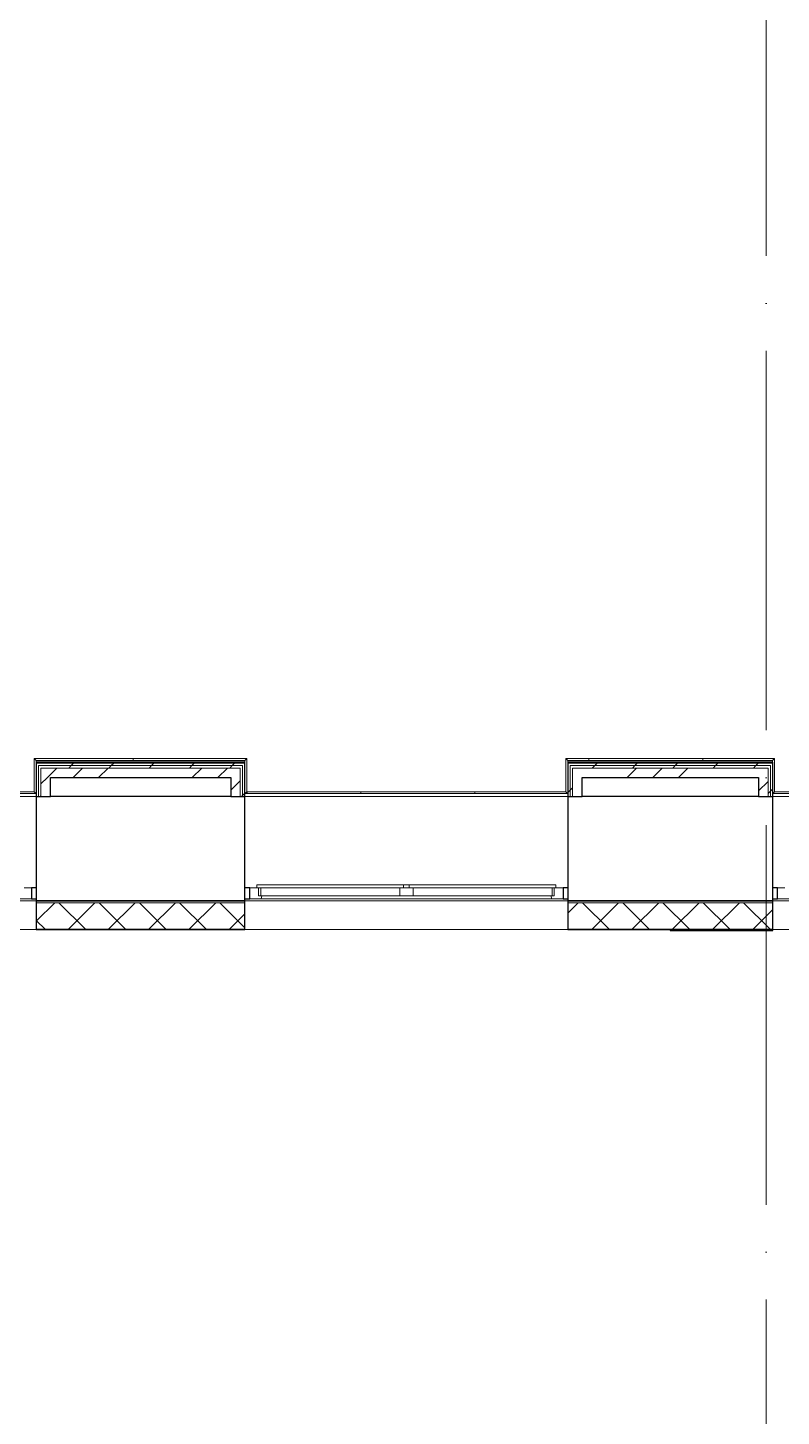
# Model space of a CAD drawing. Header units: millimetres. Extents: x -88595 to 880822, y -1054509 to -148035.
# Drawn here: x 185374 to 189342, y -286118 to -278800 of the extents above; entities that cross this region are included whole.
import ezdxf

# ---------------------------------------------------------------- set-up
doc = ezdxf.new("R2010")
doc.units = ezdxf.units.MM
doc.linetypes.add('ADSK_Линия сетки', pattern=[25, 20, -2.5, 0, -2.5])
for name, color, linetype, lineweight in [('_ Окна', 7, 'Continuous', 30), ('Оборудование', 7, 'Continuous', 18), ('Ограждение', 7, 'Continuous', 9), ('Окна', 7, 'Continuous', 9), ('Оси', 7, 'Continuous', 9), ('Стены внутренние', 7, 'Continuous', 18), ('Стены наружные', 7, 'Continuous', 18), ('Стены штриховка', 7, 'Continuous', 9)]:
    doc.layers.add(name, color=color, linetype=linetype, lineweight=lineweight)
pattern_1 = [(180, (215928.69, 665702.34), (-1e-14, -100), [])]
pattern_2 = [(0, (215928.7, 665702.34), (0, 600), []), (90, (215928.7, 665702.34), (-600, 4e-14), [])]

# ---------------------------------------------------------------- blocks, each defined once
blk = doc.blocks.new('1 этаж')
at = {"layer": 'Ограждение'}
h = blk.add_hatch(dxfattribs=at)
h.set_pattern_fill('FP_25', color=256, style=0, pattern_type=2)
h.set_pattern_definition(pattern_2)
h.paths.add_polyline_path([(222647.7, 645652.6), (222657.7, 645662.6), (221537.7, 645662.6), (221547.7, 645652.6), (222182.1, 645652.6)])
h = blk.add_hatch(dxfattribs=at)
h.set_pattern_fill('FP_25', color=256, style=0, pattern_type=2)
h.set_pattern_definition(pattern_2)
h.paths.add_polyline_path([(224347.7, 645652.6), (225426.7, 645652.6), (225436.7, 645662.6), (224337.7, 645662.6)])
h = blk.add_hatch(dxfattribs=at)
h.set_pattern_fill('FP_25', color=256, style=0, pattern_type=2)
h.set_pattern_definition(pattern_2)
h.paths.add_polyline_path([(221547.7, 645477.6), (221537.7, 645487.6), (219857.7, 645487.6), (219847.7, 645477.6), (221464.5, 645477.6)])
h = blk.add_hatch(dxfattribs=at)
h.set_pattern_fill('FP_25', color=256, style=0, pattern_type=2)
h.set_pattern_definition(pattern_2)
h.paths.add_polyline_path([(224347.7, 645477.6), (224337.7, 645487.6), (222657.7, 645487.6), (222647.7, 645477.6), (224334.7, 645477.6)])
h = blk.add_hatch(dxfattribs=at)
h.set_pattern_fill('FP_25', color=256, style=0, pattern_type=2)
h.set_pattern_definition(pattern_2)
h.paths.add_polyline_path([(227127.7, 645477.6), (227117.7, 645487.6), (225436.7, 645487.6), (225427.7, 645477.6), (226487.4, 645477.6)])
at = {"layer": 'Стены наружные', "lineweight": 9}
h = blk.add_hatch(dxfattribs=at)
h.set_pattern_fill('FP_41', color=256, style=0, pattern_type=2)
h.set_pattern_definition(pattern_1)
h.paths.add_polyline_path([(182042.7, 644902.6), (183317.7, 644902.6), (183317.7, 644912.6), (182042.7, 644912.6)])
h.paths.add_polyline_path([(250165.9, 644902.6), (250742.7, 644902.6), (250742.7, 644912.6), (249457.7, 644912.6), (249457.7, 644902.6)])
h.paths.add_polyline_path([(185017.7, 644902.6), (186167.7, 644902.6), (186167.7, 644912.6), (185017.7, 644912.6)])
h.paths.add_polyline_path([(247295.7, 644902.6), (247757.7, 644902.6), (247757.7, 644912.6), (246657.7, 644912.6), (246657.7, 644902.6)])
h.paths.add_polyline_path([(187867.7, 644902.6), (188997.7, 644902.6), (188997.7, 644912.6), (187867.7, 644912.6)])
h.paths.add_polyline_path([(244425.5, 644902.6), (244957.7, 644902.6), (244957.7, 644912.6), (243882.7, 644912.6), (243882.7, 644902.6)])
h.paths.add_polyline_path([(190697.7, 644902.6), (191807.7, 644902.6), (191807.7, 644912.6), (190697.7, 644912.6)])
h.paths.add_polyline_path([(242182.7, 644902.6), (242182.7, 644912.6), (241087.7, 644912.6), (241087.7, 644902.6), (241555.3, 644902.6)])
h.paths.add_polyline_path([(193507.7, 644902.6), (194597.7, 644902.6), (194597.7, 644912.6), (193507.7, 644912.6)])
h.paths.add_polyline_path([(239387.7, 644902.6), (239387.7, 644912.6), (238282.7, 644912.6), (238282.7, 644902.6), (238685.1, 644902.6)])
h.paths.add_polyline_path([(196297.7, 644902.6), (197427.7, 644902.6), (197427.7, 644912.6), (196297.7, 644912.6)])
h.paths.add_polyline_path([(236532.5, 644902.6), (236582.7, 644902.6), (236582.7, 644912.6), (235502.7, 644912.6), (235502.7, 644902.6), (235814.9, 644902.6)])
h.paths.add_polyline_path([(199127.7, 644902.6), (200247.7, 644902.6), (200247.7, 644912.6), (199127.7, 644912.6)])
h.paths.add_polyline_path([(233802.7, 644902.6), (233802.7, 644912.6), (232727.7, 644912.6), (232727.7, 644902.6), (233662.3, 644902.6)])
h.paths.add_polyline_path([(201947.7, 644902.6), (203017.7, 644902.6), (203017.7, 644912.6), (201947.7, 644912.6)])
h.paths.add_polyline_path([(230792.1, 644902.6), (231027.7, 644902.6), (231027.7, 644912.6), (229927.7, 644912.6), (229927.7, 644902.6), (230074.5, 644902.6)])
h.paths.add_polyline_path([(204717.7, 644902.6), (205817.7, 644902.6), (205817.7, 644912.6), (204717.7, 644912.6)])
h.paths.add_polyline_path([(228227.7, 644902.6), (228227.7, 644912.6), (227127.7, 644912.6), (227127.7, 644902.6), (227921.9, 644902.6)])
h.paths.add_polyline_path([(207517.7, 644902.6), (208647.7, 644902.6), (208647.7, 644912.6), (207517.7, 644912.6)])
h.paths.add_polyline_path([(225427.7, 644902.6), (225427.7, 644912.6), (224347.7, 644912.6), (224347.7, 644902.6), (225051.7, 644902.6)])
h.paths.add_polyline_path([(222181.5, 644902.6), (222647.7, 644902.6), (222647.7, 644912.6), (221547.7, 644912.6), (221547.7, 644902.6), (221549.7, 644902.6)])
h.paths.add_polyline_path([(210347.7, 644902.6), (211457.7, 644902.6), (211457.7, 644912.6), (210347.7, 644912.6)])
h.paths.add_polyline_path([(219845.7, 644902.6), (219847.7, 644902.6), (219847.7, 644912.6), (218807.7, 644912.6), (218808.7, 644902.6), (219670.1, 644902.6)])
h.paths.add_polyline_path([(213157.7, 644902.6), (214267.7, 644902.6), (214267.7, 644912.6), (213157.7, 644912.6)])
h.paths.add_polyline_path([(217107.7, 644902.6), (217107.7, 644912.6), (215967.7, 644912.6), (215968.7, 644902.6), (216957.7, 644902.6)])
h = blk.add_hatch(dxfattribs=at)
h.set_pattern_fill('FP_42', color=256, style=0, pattern_type=2)
h.set_pattern_definition(pattern_1)
h.paths.add_polyline_path([(182042.7, 644902.6), (183317.7, 644902.6), (183317.7, 644912.6), (182042.7, 644912.6)])
h.paths.add_polyline_path([(250166.6, 644902.6), (250742.7, 644902.6), (250742.7, 644912.6), (249457.7, 644912.6), (249457.7, 644902.6)])
h.paths.add_polyline_path([(185017.7, 644902.6), (186167.7, 644902.6), (186167.7, 644912.6), (185017.7, 644912.6)])
h.paths.add_polyline_path([(247296.4, 644902.6), (247757.7, 644902.6), (247757.7, 644912.6), (246657.7, 644912.6), (246657.7, 644902.6)])
h.paths.add_polyline_path([(187867.7, 644902.6), (188997.7, 644902.6), (188997.7, 644912.6), (187867.7, 644912.6)])
h.paths.add_polyline_path([(244426.2, 644902.6), (244957.7, 644902.6), (244957.7, 644912.6), (243882.7, 644912.6), (243882.7, 644902.6)])
h.paths.add_polyline_path([(190697.7, 644902.6), (191807.7, 644902.6), (191807.7, 644912.6), (190697.7, 644912.6)])
h.paths.add_polyline_path([(242182.7, 644902.6), (242182.7, 644912.6), (241087.7, 644912.6), (241087.7, 644902.6), (241556, 644902.6)])
h.paths.add_polyline_path([(193507.7, 644902.6), (194597.7, 644902.6), (194597.7, 644912.6), (193507.7, 644912.6)])
h.paths.add_polyline_path([(239387.7, 644902.6), (239387.7, 644912.6), (238282.7, 644912.6), (238282.7, 644902.6), (238685.8, 644902.6)])
h.paths.add_polyline_path([(196297.7, 644902.6), (197427.7, 644902.6), (197427.7, 644912.6), (196297.7, 644912.6)])
h.paths.add_polyline_path([(236533.1, 644902.6), (236582.7, 644902.6), (236582.7, 644912.6), (235502.7, 644912.6), (235502.7, 644902.6), (235815.6, 644902.6)])
h.paths.add_polyline_path([(199127.7, 644902.6), (200247.7, 644902.6), (200247.7, 644912.6), (199127.7, 644912.6)])
h.paths.add_polyline_path([(233802.7, 644902.6), (233802.7, 644912.6), (232727.7, 644912.6), (232727.7, 644902.6), (233662.9, 644902.6)])
h.paths.add_polyline_path([(201947.7, 644902.6), (203017.7, 644902.6), (203017.7, 644912.6), (201947.7, 644912.6)])
h.paths.add_polyline_path([(230792.7, 644902.6), (231027.7, 644902.6), (231027.7, 644912.6), (229927.7, 644912.6), (229927.7, 644902.6), (230075.2, 644902.6)])
h.paths.add_polyline_path([(204717.7, 644902.6), (205817.7, 644902.6), (205817.7, 644912.6), (204717.7, 644912.6)])
h.paths.add_polyline_path([(228227.7, 644902.6), (228227.7, 644912.6), (227127.7, 644912.6), (227127.7, 644902.6), (227922.5, 644902.6)])
h.paths.add_polyline_path([(207517.7, 644902.6), (208647.7, 644902.6), (208647.7, 644912.6), (207517.7, 644912.6)])
h.paths.add_polyline_path([(225427.7, 644902.6), (225427.7, 644912.6), (224347.7, 644912.6), (224347.7, 644902.6), (225052.3, 644902.6)])
h.paths.add_polyline_path([(222182.1, 644902.6), (222647.7, 644902.6), (222647.7, 644912.6), (221547.7, 644912.6), (221547.7, 644902.6), (221549.7, 644902.6)])
h.paths.add_polyline_path([(210347.7, 644902.6), (211457.7, 644902.6), (211457.7, 644912.6), (210347.7, 644912.6)])
h.paths.add_polyline_path([(219845.7, 644902.6), (219847.7, 644902.6), (219847.7, 644912.6), (218807.7, 644912.6), (218808.7, 644902.6), (219670.6, 644902.6)])
h.paths.add_polyline_path([(213157.7, 644902.6), (214267.7, 644902.6), (214267.7, 644912.6), (213157.7, 644912.6)])
h.paths.add_polyline_path([(217107.7, 644902.6), (217107.7, 644912.6), (215967.7, 644912.6), (215968.7, 644902.6), (216957.7, 644902.6)])
h = blk.add_hatch(dxfattribs=at)
h.set_pattern_fill('FP_42', color=256, style=0, pattern_type=2)
h.set_pattern_definition([(180, (215928.69, 665702.34), (-1e-14, -100), [])])
h.paths.add_polyline_path([(182042.7, 644902.6), (183317.7, 644902.6), (183317.7, 644912.6), (182042.7, 644912.6)])
h.paths.add_polyline_path([(250166.6, 644902.6), (250742.7, 644902.6), (250742.7, 644912.6), (249457.7, 644912.6), (249457.7, 644902.6)])
h.paths.add_polyline_path([(185017.7, 644902.6), (186167.7, 644902.6), (186167.7, 644912.6), (185017.7, 644912.6)])
h.paths.add_polyline_path([(247296.4, 644902.6), (247757.7, 644902.6), (247757.7, 644912.6), (246657.7, 644912.6), (246657.7, 644902.6)])
h.paths.add_polyline_path([(187867.7, 644902.6), (188997.7, 644902.6), (188997.7, 644912.6), (187867.7, 644912.6)])
h.paths.add_polyline_path([(244426.2, 644902.6), (244957.7, 644902.6), (244957.7, 644912.6), (243882.7, 644912.6), (243882.7, 644902.6)])
h.paths.add_polyline_path([(190697.7, 644902.6), (191807.7, 644902.6), (191807.7, 644912.6), (190697.7, 644912.6)])
h.paths.add_polyline_path([(242182.7, 644902.6), (242182.7, 644912.6), (241087.7, 644912.6), (241087.7, 644902.6), (241556, 644902.6)])
h.paths.add_polyline_path([(193507.7, 644902.6), (194597.7, 644902.6), (194597.7, 644912.6), (193507.7, 644912.6)])
h.paths.add_polyline_path([(239387.7, 644902.6), (239387.7, 644912.6), (238282.7, 644912.6), (238282.7, 644902.6), (238685.8, 644902.6)])
h.paths.add_polyline_path([(196297.7, 644902.6), (197427.7, 644902.6), (197427.7, 644912.6), (196297.7, 644912.6)])
h.paths.add_polyline_path([(236533.1, 644902.6), (236582.7, 644902.6), (236582.7, 644912.6), (235502.7, 644912.6), (235502.7, 644902.6), (235815.6, 644902.6)])
h.paths.add_polyline_path([(199127.7, 644902.6), (200247.7, 644902.6), (200247.7, 644912.6), (199127.7, 644912.6)])
h.paths.add_polyline_path([(233802.7, 644902.6), (233802.7, 644912.6), (232727.7, 644912.6), (232727.7, 644902.6), (233662.9, 644902.6)])
h.paths.add_polyline_path([(201947.7, 644902.6), (203017.7, 644902.6), (203017.7, 644912.6), (201947.7, 644912.6)])
h.paths.add_polyline_path([(230792.7, 644902.6), (231027.7, 644902.6), (231027.7, 644912.6), (229927.7, 644912.6), (229927.7, 644902.6), (230075.2, 644902.6)])
h.paths.add_polyline_path([(204717.7, 644902.6), (205817.7, 644902.6), (205817.7, 644912.6), (204717.7, 644912.6)])
h.paths.add_polyline_path([(228227.7, 644902.6), (228227.7, 644912.6), (227127.7, 644912.6), (227127.7, 644902.6), (227922.5, 644902.6)])
h.paths.add_polyline_path([(207517.7, 644902.6), (208647.7, 644902.6), (208647.7, 644912.6), (207517.7, 644912.6)])
h.paths.add_polyline_path([(225427.7, 644902.6), (225427.7, 644912.6), (224347.7, 644912.6), (224347.7, 644902.6), (225052.3, 644902.6)])
h.paths.add_polyline_path([(222182.1, 644902.6), (222647.7, 644902.6), (222647.7, 644912.6), (221547.7, 644912.6), (221547.7, 644902.6), (221549.7, 644902.6)])
h.paths.add_polyline_path([(210347.7, 644902.6), (211457.7, 644902.6), (211457.7, 644912.6), (210347.7, 644912.6)])
h.paths.add_polyline_path([(219845.7, 644902.6), (219847.7, 644902.6), (219847.7, 644912.6), (218807.7, 644912.6), (218808.7, 644902.6), (219670.6, 644902.6)])
h.paths.add_polyline_path([(213157.7, 644902.6), (214267.7, 644902.6), (214267.7, 644912.6), (213157.7, 644912.6)])
h.paths.add_polyline_path([(217107.7, 644902.6), (217107.7, 644912.6), (215967.7, 644912.6), (215968.7, 644902.6), (216957.7, 644902.6)])
at = {"layer": '_ Окна', "lineweight": 18}
for p, q in [((221522.7, 644980.6), (221484.7, 644980.6)), ((221522.7, 644922.6), (221522.7, 644980.6)), ((222710.7, 644980.6), (222672.7, 644980.6)), ((222672.7, 644980.6), (222672.7, 644922.6)), ((222718.7, 644939.6), (222718.7, 644980.6)), ((224276.7, 644980.6), (224276.7, 644939.6)), ((224322.7, 644980.6), (224284.7, 644980.6)), ((224322.7, 644922.6), (224322.7, 644980.6)), ((225490.7, 644980.6), (225452.7, 644980.6)), ((225452.7, 644980.6), (225452.7, 644922.6)), ((221463.3, 644922.6), (221522.7, 644922.6)), ((222672.7, 644922.6), (222732.2, 644922.6)), ((222730.7, 644939.6), (222718.7, 644939.6)), ((222732.2, 644922.6), (222736.7, 644939.6)), ((224258.7, 644939.6), (224263.3, 644922.6)), ((224263.3, 644922.6), (224322.7, 644922.6)), ((224276.7, 644939.6), (224264.7, 644939.6)), ((225452.7, 644922.6), (225512.2, 644922.6))]:
    blk.add_line(p, q, dxfattribs=at)
at = {"layer": '_ Окна'}
for p, q in [((221547.7, 644980.6), (221522.7, 644980.6)), ((221522.7, 644980.6), (221522.7, 644922.6)), ((222672.7, 644980.6), (222647.7, 644980.6)), ((222672.7, 644922.6), (222672.7, 644980.6)), ((224347.7, 644980.6), (224322.7, 644980.6)), ((224322.7, 644980.6), (224322.7, 644922.6)), ((225452.7, 644980.6), (225427.7, 644980.6)), ((225452.7, 644922.6), (225452.7, 644980.6)), ((221522.7, 644922.6), (221547.7, 644922.6)), ((222647.7, 644922.6), (222672.7, 644922.6)), ((224322.7, 644922.6), (224347.7, 644922.6)), ((225427.7, 644922.6), (225452.7, 644922.6))]:
    blk.add_line(p, q, dxfattribs=at)
at = {"layer": 'Ограждение'}
for p, q in [((221537.7, 645487.6), (221537.7, 645662.6)), ((221547.7, 645652.6), (221537.7, 645662.6)), ((221537.7, 645662.6), (222657.7, 645662.6)), ((221547.7, 645652.6), (221547.7, 645642.6)), ((222647.7, 645652.6), (221547.7, 645652.6)), ((222647.7, 645652.6), (222657.7, 645662.6)), ((222647.7, 645642.6), (222647.7, 645652.6)), ((222657.7, 645662.6), (222657.7, 645487.6)), ((224337.7, 645487.6), (224337.7, 645662.6)), ((224347.7, 645652.6), (224337.7, 645662.6)), ((224337.7, 645662.6), (225436.7, 645662.6)), ((224347.7, 645652.6), (224347.7, 645642.6)), ((225426.7, 645652.6), (224347.7, 645652.6)), ((225426.7, 645652.6), (225436.7, 645662.6)), ((225426.7, 645642.6), (225426.7, 645652.6)), ((225436.7, 645662.6), (225436.7, 645487.6)), ((219857.7, 645487.6), (221537.7, 645487.6)), ((221547.7, 645477.6), (221537.7, 645487.6)), ((222647.7, 645477.6), (222657.7, 645487.6)), ((222657.7, 645487.6), (224337.7, 645487.6)), ((224347.7, 645477.6), (224337.7, 645487.6)), ((225427.7, 645478.6), (225436.7, 645487.6)), ((225436.7, 645487.6), (227117.7, 645487.6))]:
    blk.add_line(p, q, dxfattribs=at)
at = {"layer": 'Окна'}
for p, q in [((222710.7, 644997.6), (223482.7, 644997.6)), ((222710.7, 644980.6), (222710.7, 644997.6)), ((223482.7, 644980.6), (222710.7, 644980.6)), ((222730.7, 644939.6), (222730.7, 644980.6)), ((223462.7, 644980.6), (223462.7, 644939.6)), ((223482.7, 644997.6), (223512.7, 644997.6)), ((223482.7, 644997.6), (223482.7, 644980.6)), ((223512.7, 644980.6), (223482.7, 644980.6)), ((223512.7, 644997.6), (224284.7, 644997.6)), ((223512.7, 644980.6), (223512.7, 644997.6)), ((224284.7, 644980.6), (223512.7, 644980.6)), ((223532.7, 644939.6), (223532.7, 644980.6)), ((224264.7, 644980.6), (224264.7, 644939.6)), ((224284.7, 644997.6), (224284.7, 644980.6)), ((223462.7, 644939.6), (222730.7, 644939.6)), ((222732.2, 644922.6), (224263.3, 644922.6)), ((223532.7, 644939.6), (223462.7, 644939.6)), ((224264.7, 644939.6), (223532.7, 644939.6))]:
    blk.add_line(p, q, dxfattribs=at)
at = {"layer": 'Оси', "linetype": 'ADSK_Линия сетки', "ltscale": 100}
for p, q in [((225392.7, 697813.2), (225392.7, 633106.5)), ((252460, 645462.6), (175520.4, 645462.6))]:
    blk.add_line(p, q, dxfattribs=at)
at = {"layer": 'Стены внутренние', "lineweight": 30}
for p, q in [((221547.7, 645462.6), (221547.7, 644912.6)), ((222572.7, 645462.6), (221622.7, 645462.6)), ((222647.7, 644912.6), (222647.7, 645462.6)), ((224347.7, 645462.6), (224347.7, 644912.6)), ((225352.7, 645462.6), (224422.7, 645462.6)), ((225427.7, 644912.6), (225427.7, 645462.6)), ((221547.7, 644912.6), (222647.7, 644912.6)), ((221547.7, 644902.6), (221547.7, 644760.6)), ((222647.7, 644760.6), (222647.7, 644902.6)), ((224347.7, 644912.6), (225427.7, 644912.6)), ((224347.7, 644902.6), (224347.7, 644760.6)), ((225427.7, 644760.6), (225427.7, 644902.6)), ((221547.7, 644760.6), (222647.7, 644760.6)), ((224347.7, 644760.6), (225427.7, 644760.6))]:
    blk.add_line(p, q, dxfattribs=at)
at = {"layer": 'Стены внутренние'}
for p, q in [((221547.7, 644912.6), (219847.7, 644912.6)), ((224347.7, 644912.6), (222647.7, 644912.6)), ((227127.7, 644912.6), (225427.7, 644912.6)), ((221547.7, 644760.6), (219847.7, 644760.6)), ((224347.7, 644760.6), (222647.7, 644760.6)), ((227127.7, 644760.6), (225427.7, 644760.6))]:
    blk.add_line(p, q, dxfattribs=at)
at = {"layer": 'Стены внутренние', "linetype": 'Continuous', "lineweight": 9}
for p, q in [((221547.7, 644874.3), (221549.7, 644874.3)), ((221549.7, 644806.9), (221645.5, 644902.6)), ((221807, 644762.6), (221667, 644902.6)), ((221717.6, 644762.6), (221857.6, 644902.6)), ((222019.2, 644762.6), (221879.2, 644902.6)), ((221929.7, 644762.6), (222069.7, 644902.6)), ((222231.3, 644762.6), (222091.3, 644902.6)), ((222141.9, 644762.6), (222281.9, 644902.6)), ((222443.4, 644762.6), (222303.4, 644902.6)), ((222354, 644762.6), (222494, 644902.6)), ((222647.7, 644770.5), (222515.6, 644902.6)), ((224347.7, 644847.1), (224403.2, 644902.6)), ((224564.8, 644762.6), (224424.8, 644902.6)), ((224475.3, 644762.6), (224615.3, 644902.6)), ((224776.9, 644762.6), (224636.9, 644902.6)), ((224687.4, 644762.6), (224827.4, 644902.6)), ((224989, 644762.6), (224849, 644902.6)), ((224899.6, 644762.6), (225039.6, 644902.6)), ((225201.2, 644762.6), (225061.2, 644902.6)), ((225111.7, 644762.6), (225251.7, 644902.6)), ((225413.3, 644762.6), (225273.3, 644902.6)), ((221549.7, 644860.3), (221547.7, 644856.8)), ((221594.9, 644762.6), (221549.7, 644807.8)), ((222566.1, 644762.6), (222647.7, 644844.2)), ((225323.8, 644762.6), (225427.7, 644866.5)), ((222314.5, 644762.6), (222313.4, 644760.6)), ((222569.9, 644760.6), (222568.7, 644762.6)), ((224352.6, 644762.6), (224349.7, 644765.5))]:
    blk.add_line(p, q, dxfattribs=at)
at = {"layer": 'Стены наружные', "lineweight": 30}
for p, q in [((221547.7, 645642.6), (221547.7, 645462.6)), ((222647.7, 645642.6), (221547.7, 645642.6)), ((222647.7, 645637.6), (221547.7, 645637.6)), ((222647.7, 645462.6), (222647.7, 645642.6)), ((224347.7, 645642.6), (224347.7, 645462.6)), ((225427.7, 645642.6), (224347.7, 645642.6)), ((225427.7, 645637.6), (224347.7, 645637.6)), ((225427.7, 645462.6), (225427.7, 645642.6)), ((221622.7, 645562.6), (222572.7, 645562.6)), ((221622.7, 645462.6), (221622.7, 645562.6)), ((222572.7, 645562.6), (222572.7, 645462.6)), ((224422.7, 645562.6), (225352.7, 645562.6)), ((224422.7, 645462.6), (224422.7, 645562.6)), ((225352.7, 645562.6), (225352.7, 645462.6)), ((221547.7, 645462.6), (221622.7, 645462.6)), ((222572.7, 645462.6), (222647.7, 645462.6)), ((224347.7, 645462.6), (224422.7, 645462.6)), ((225352.7, 645462.6), (225427.7, 645462.6)), ((222647.7, 644912.6), (221547.7, 644912.6)), ((221547.7, 644912.6), (221547.7, 644902.6)), ((222647.7, 644902.6), (222647.7, 644912.6)), ((225427.7, 644912.6), (224347.7, 644912.6)), ((224347.7, 644912.6), (224347.7, 644902.6)), ((225427.7, 644902.6), (225427.7, 644912.6)), ((225427.7, 644760.6), (224887.7, 644760.6)), ((224887.7, 644760.6), (224887.7, 644755.6)), ((224887.7, 644755.6), (225427.7, 644755.6)), ((225427.7, 644755.6), (225427.7, 644760.6))]:
    blk.add_line(p, q, dxfattribs=at)
at = {"layer": 'Стены наружные', "linetype": 'Continuous', "lineweight": 9}
for p, q in [((221607, 645562.6), (221657, 645612.6)), ((221719.1, 645612.6), (221731.6, 645625.1)), ((221731.6, 645625.1), (221744.1, 645637.6)), ((221741.9, 645562.6), (221791.9, 645612.6)), ((221744.1, 645637.6), (221749.1, 645642.6)), ((221876.8, 645562.6), (221926.8, 645612.6)), ((221931.2, 645612.6), (221943.7, 645625.1)), ((221943.7, 645625.1), (221956.2, 645637.6)), ((222143.3, 645612.6), (222155.8, 645625.1)), ((222155.8, 645625.1), (222168.3, 645637.6)), ((222168.3, 645637.6), (222173.3, 645642.6)), ((222355.5, 645612.6), (222368, 645625.1)), ((222368, 645625.1), (222380.5, 645637.6)), ((222370.3, 645562.6), (222420.3, 645612.6)), ((222505.2, 645562.6), (222555.2, 645612.6)), ((222567.6, 645612.6), (222580.1, 645625.1)), ((222580.1, 645625.1), (222592.6, 645637.6)), ((222592.6, 645637.6), (222597.6, 645642.6)), ((224476.8, 645612.6), (224489.3, 645625.1)), ((224489.3, 645625.1), (224501.8, 645637.6)), ((224660.2, 645562.6), (224710.2, 645612.6)), ((224688.9, 645612.6), (224701.4, 645625.1)), ((224701.4, 645625.1), (224713.9, 645637.6)), ((224713.9, 645637.6), (224718.9, 645642.6)), ((224795.2, 645562.6), (224845.2, 645612.6)), ((224901, 645612.6), (224913.5, 645625.1)), ((224913.5, 645625.1), (224926, 645637.6)), ((224930.1, 645562.6), (224980.1, 645612.6)), ((225113.2, 645612.6), (225125.7, 645625.1)), ((225125.7, 645625.1), (225138.2, 645637.6)), ((225138.2, 645637.6), (225143.2, 645642.6)), ((225325.3, 645612.6), (225337.8, 645625.1)), ((225337.8, 645625.1), (225350.3, 645637.6)), ((221572.7, 645528.4), (221607, 645562.6)), ((222572.7, 645495.2), (222622.7, 645545.2)), ((225352.7, 645491.7), (225402.7, 645541.7)), ((221569.1, 645462.6), (221572.7, 645466.3)), ((222629.7, 645462.6), (222635.2, 645468.1)), ((222635.2, 645468.1), (222647.7, 645480.6)), ((224347.7, 645483.5), (224360.2, 645496)), ((224360.2, 645496), (224372.7, 645508.5)), ((225402.7, 645477.9), (225415.2, 645490.4)), ((225415.2, 645490.4), (225427.7, 645502.9))]:
    blk.add_line(p, q, dxfattribs=at)
at = {"layer": 'Стены наружные'}
for p, q in [((219847.7, 645477.6), (221547.7, 645477.6)), ((221547.7, 645462.6), (219847.7, 645462.6)), ((222647.7, 645477.6), (224347.7, 645477.6)), ((224347.7, 645462.6), (222647.7, 645462.6)), ((225427.7, 645477.6), (227127.7, 645477.6)), ((227127.7, 645462.6), (225427.7, 645462.6)), ((219847.7, 644912.6), (221547.7, 644912.6)), ((222647.7, 644912.6), (224347.7, 644912.6)), ((225427.7, 644912.6), (227127.7, 644912.6))]:
    blk.add_line(p, q, dxfattribs=at)
at = {"layer": 'Стены штриховка'}
for p, q in [((221560.2, 645625.1), (222635.2, 645625.1)), ((221560.2, 645625.1), (221560.2, 645462.6)), ((221572.7, 645612.6), (222622.7, 645612.6)), ((221572.7, 645612.6), (221572.7, 645462.6)), ((222622.7, 645612.6), (222622.7, 645462.6)), ((222635.2, 645625.1), (222635.2, 645462.6)), ((224360.2, 645625.1), (225415.2, 645625.1)), ((224360.2, 645625.1), (224360.2, 645462.6)), ((224372.7, 645612.6), (225402.7, 645612.6)), ((224372.7, 645612.6), (224372.7, 645462.6)), ((225402.7, 645612.6), (225402.7, 645462.6)), ((225415.2, 645625.1), (225415.2, 645462.6)), ((222647.7, 644902.6), (221547.7, 644902.6)), ((221549.7, 644762.6), (221549.7, 644902.6)), ((225427.7, 644902.6), (224347.7, 644902.6)), ((224349.7, 644836.6), (224347.7, 644836.6)), ((224349.7, 644836.6), (224349.7, 644762.6)), ((225427.7, 644836.6), (225425.7, 644836.6)), ((225425.7, 644762.6), (225425.7, 644836.6)), ((222647.7, 644762.6), (221549.7, 644762.6)), ((224349.7, 644762.6), (225425.7, 644762.6))]:
    blk.add_line(p, q, dxfattribs=at)

msp = doc.modelspace()

# ---------------------------------------------------------------- block references
at = {"layer": 'Оборудование', "color": 5, "true_color": 0x0000ff}
msp.add_blockref('1 этаж', (-36129.5, -928314.5), dxfattribs=at)

doc.saveas('drawing.dxf')
